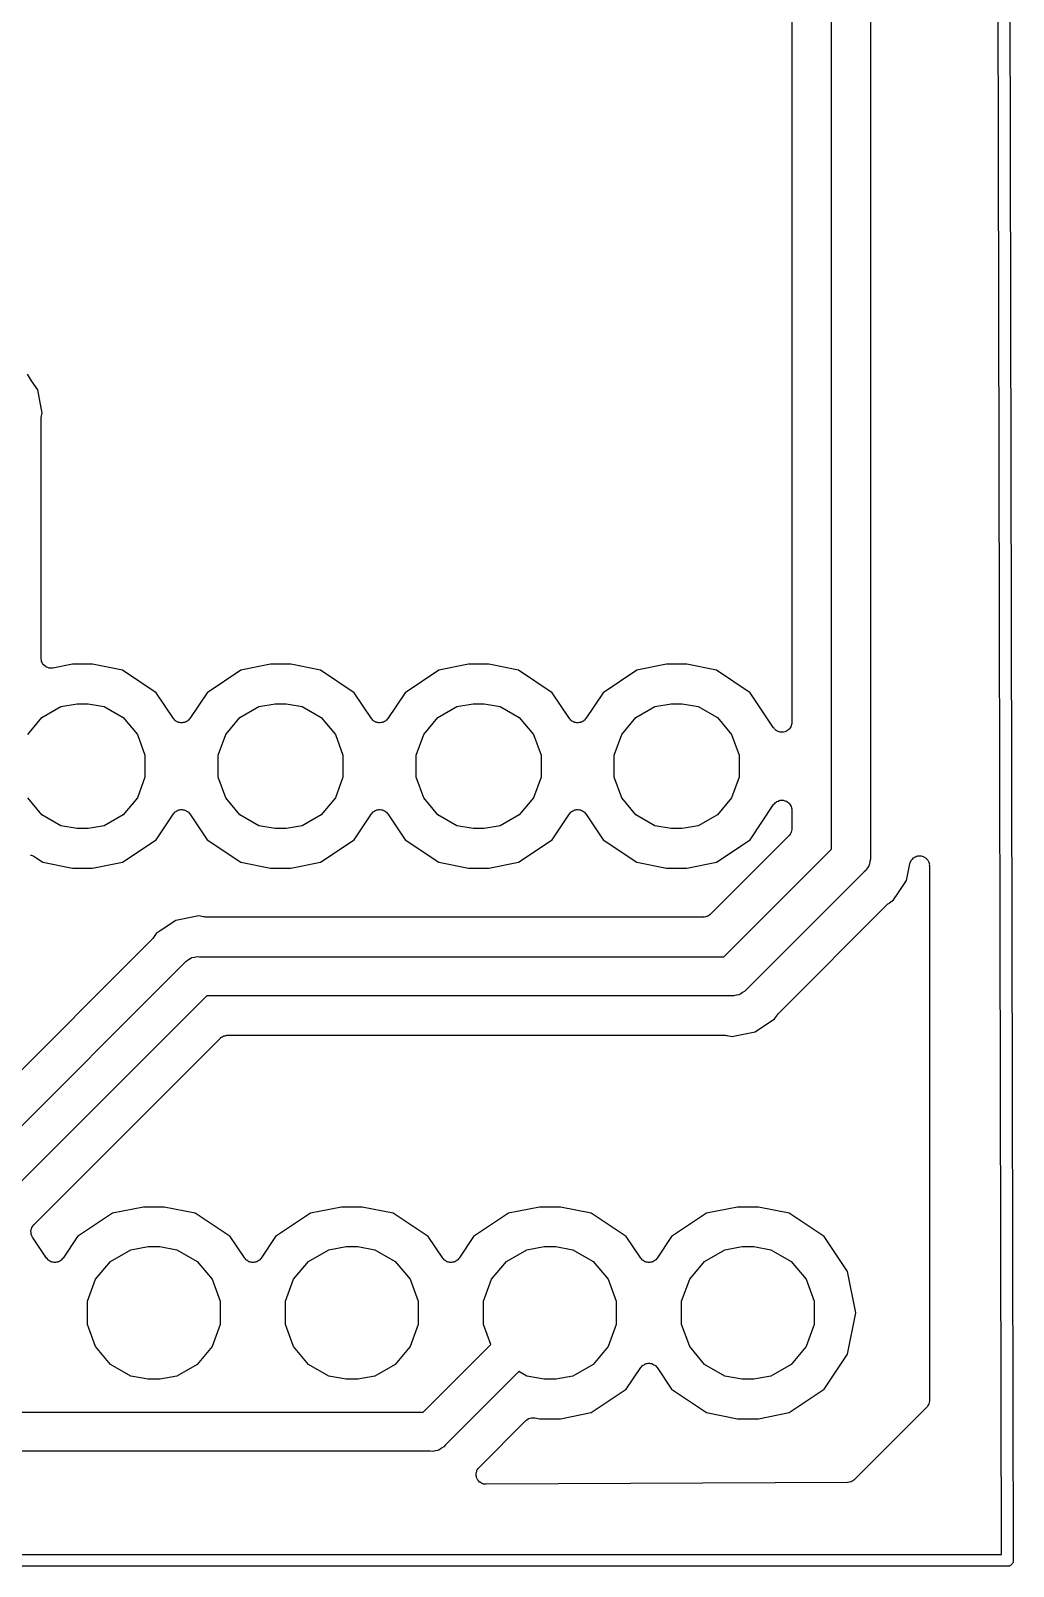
# Model space of a CAD drawing. Extents: x 92.1 to 192.1, y -135.1 to -45.9.
# Drawn here: x 179.47 to 192.07, y -135.07 to -115.38 of the extents above; entities that cross this region are included whole.
import ezdxf

# ---------------------------------------------------------------- set-up
doc = ezdxf.new("R2010")
doc.units = 0
doc.header["$MEASUREMENT"] = 0
doc.layers.add('BLACK', color=7, linetype='CONTINUOUS')

msp = doc.modelspace()

# ---------------------------------------------------------------- linework, layer by layer
at = {"layer": 'BLACK', "linetype": 'CONTINUOUS'}
for p, q in [((191.925, -134.925), (191.725, -46.075)), ((191.875, -45.9995), (192.075, -134.987)), ((190.242, -111.822), (190.242, -125.973)), ((189.742, -125.88), (189.742, -111.914)), ((189.234, -112.177), (189.234, -124.253)), ((179.483, -119.872), (179.429, -119.79)), ((179.561, -119.988), (179.483, -119.872)), ((179.483, -119.872), (179.483, -119.872)), ((179.607, -120.222), (179.561, -119.988)), ((179.62, -120.284), (179.607, -120.222)), ((179.607, -120.222), (179.607, -120.222)), ((179.607, -120.346), (179.62, -120.284)), ((179.605, -120.371), (179.607, -120.359)), ((179.605, -123.433), (179.605, -120.371)), ((179.607, -120.359), (179.607, -120.346)), ((179.605, -123.434), (179.605, -123.433)), ((179.605, -123.436), (179.605, -123.434)), ((179.609, -123.456), (179.605, -123.436)), ((179.612, -123.476), (179.609, -123.456)), ((179.613, -123.478), (179.612, -123.476)), ((179.613, -123.479), (179.613, -123.478)), ((179.624, -123.497), (179.613, -123.479)), ((179.635, -123.515), (179.624, -123.497)), ((179.636, -123.516), (179.635, -123.515)), ((179.636, -123.517), (179.636, -123.516)), ((179.652, -123.53), (179.636, -123.517)), ((179.668, -123.543), (179.652, -123.53)), ((179.67, -123.544), (179.668, -123.543)), ((179.671, -123.544), (179.67, -123.544)), ((179.69, -123.551), (179.671, -123.544)), ((179.71, -123.558), (179.69, -123.551)), ((179.711, -123.558), (179.71, -123.558)), ((179.712, -123.559), (179.711, -123.558)), ((179.733, -123.558), (179.712, -123.559)), ((179.754, -123.558), (179.733, -123.558)), ((179.755, -123.558), (179.754, -123.558)), ((179.757, -123.558), (179.755, -123.558)), ((180.008, -123.508), (179.757, -123.558)), ((180.266, -123.508), (180.008, -123.508)), ((180.647, -123.583), (180.266, -123.508)), ((181.08, -123.873), (180.647, -123.583)), ((182.166, -123.583), (181.734, -123.873)), ((182.548, -123.508), (182.166, -123.583)), ((182.806, -123.508), (182.548, -123.508)), ((183.187, -123.583), (182.806, -123.508)), ((183.62, -123.873), (183.187, -123.583)), ((184.706, -123.583), (184.274, -123.873)), ((185.088, -123.508), (184.706, -123.583)), ((185.346, -123.508), (185.088, -123.508)), ((185.727, -123.583), (185.346, -123.508)), ((186.16, -123.873), (185.727, -123.583)), ((187.246, -123.583), (186.814, -123.873)), ((187.628, -123.508), (187.246, -123.583)), ((187.886, -123.508), (187.628, -123.508)), ((188.267, -123.583), (187.886, -123.508)), ((188.7, -123.873), (188.267, -123.583)), ((179.859, -124.052), (180.067, -124.016)), ((180.067, -124.016), (180.207, -124.016)), ((180.207, -124.016), (180.415, -124.052)), ((181.301, -124.204), (181.08, -123.873)), ((181.734, -123.873), (181.512, -124.204)), ((182.399, -124.052), (182.607, -124.016)), ((182.607, -124.016), (182.747, -124.016)), ((182.747, -124.016), (182.955, -124.052)), ((183.841, -124.204), (183.62, -123.873)), ((184.274, -123.873), (184.052, -124.204)), ((184.939, -124.052), (185.147, -124.016)), ((185.147, -124.016), (185.287, -124.016)), ((185.287, -124.016), (185.495, -124.052)), ((186.381, -124.204), (186.16, -123.873)), ((186.814, -123.873), (186.592, -124.204)), ((187.479, -124.052), (187.687, -124.016)), ((187.687, -124.016), (187.827, -124.016)), ((187.827, -124.016), (188.035, -124.052)), ((189.001, -124.324), (188.7, -123.873)), ((179.433, -124.409), (179.615, -124.193)), ((179.615, -124.193), (179.859, -124.052)), ((180.415, -124.052), (180.659, -124.193)), ((180.659, -124.193), (180.84, -124.409)), ((181.311, -124.214), (181.301, -124.204)), ((181.319, -124.225), (181.311, -124.214)), ((181.326, -124.23), (181.319, -124.225)), ((181.332, -124.236), (181.326, -124.23)), ((181.344, -124.242), (181.332, -124.236)), ((181.356, -124.25), (181.344, -124.242)), ((181.469, -124.242), (181.458, -124.25)), ((181.482, -124.236), (181.469, -124.242)), ((181.488, -124.23), (181.482, -124.236)), ((181.495, -124.225), (181.488, -124.23)), ((181.503, -124.214), (181.495, -124.225)), ((181.512, -124.204), (181.503, -124.214)), ((181.973, -124.409), (182.155, -124.193)), ((182.155, -124.193), (182.399, -124.052)), ((182.955, -124.052), (183.199, -124.193)), ((183.199, -124.193), (183.38, -124.409)), ((183.851, -124.214), (183.841, -124.204)), ((183.859, -124.225), (183.851, -124.214)), ((183.866, -124.23), (183.859, -124.225)), ((183.872, -124.236), (183.866, -124.23)), ((183.884, -124.242), (183.872, -124.236)), ((183.896, -124.25), (183.884, -124.242)), ((184.009, -124.242), (183.998, -124.25)), ((184.022, -124.236), (184.009, -124.242)), ((184.028, -124.23), (184.022, -124.236)), ((184.035, -124.225), (184.028, -124.23)), ((184.043, -124.214), (184.035, -124.225)), ((184.052, -124.204), (184.043, -124.214)), ((184.513, -124.409), (184.695, -124.193)), ((184.695, -124.193), (184.939, -124.052)), ((185.495, -124.052), (185.739, -124.193)), ((185.739, -124.193), (185.92, -124.409)), ((186.391, -124.214), (186.381, -124.204)), ((186.399, -124.225), (186.391, -124.214)), ((186.406, -124.23), (186.399, -124.225)), ((186.412, -124.236), (186.406, -124.23)), ((186.424, -124.242), (186.412, -124.236)), ((186.436, -124.25), (186.424, -124.242)), ((186.549, -124.242), (186.538, -124.25)), ((186.562, -124.236), (186.549, -124.242)), ((186.568, -124.23), (186.562, -124.236)), ((186.575, -124.225), (186.568, -124.23)), ((186.583, -124.214), (186.575, -124.225)), ((186.592, -124.204), (186.583, -124.214)), ((187.053, -124.409), (187.235, -124.193)), ((187.235, -124.193), (187.479, -124.052)), ((188.035, -124.052), (188.279, -124.193)), ((188.279, -124.193), (188.46, -124.409)), ((180.84, -124.409), (180.937, -124.675)), ((181.364, -124.252), (181.356, -124.25)), ((181.371, -124.255), (181.364, -124.252)), ((181.385, -124.257), (181.371, -124.255)), ((181.398, -124.26), (181.385, -124.257)), ((181.407, -124.259), (181.398, -124.26)), ((181.415, -124.26), (181.407, -124.259)), ((181.429, -124.257), (181.415, -124.26)), ((181.442, -124.255), (181.429, -124.257)), ((181.45, -124.252), (181.442, -124.255)), ((181.458, -124.25), (181.45, -124.252)), ((181.877, -124.675), (181.973, -124.409)), ((183.38, -124.409), (183.477, -124.675)), ((183.904, -124.252), (183.896, -124.25)), ((183.911, -124.255), (183.904, -124.252)), ((183.925, -124.257), (183.911, -124.255)), ((183.938, -124.26), (183.925, -124.257)), ((183.947, -124.259), (183.938, -124.26)), ((183.955, -124.26), (183.947, -124.259)), ((183.969, -124.257), (183.955, -124.26)), ((183.982, -124.255), (183.969, -124.257)), ((183.99, -124.252), (183.982, -124.255)), ((183.998, -124.25), (183.99, -124.252)), ((184.417, -124.675), (184.513, -124.409)), ((185.92, -124.409), (186.017, -124.675)), ((186.444, -124.252), (186.436, -124.25)), ((186.451, -124.255), (186.444, -124.252)), ((186.465, -124.257), (186.451, -124.255)), ((186.478, -124.26), (186.465, -124.257)), ((186.487, -124.259), (186.478, -124.26)), ((186.495, -124.26), (186.487, -124.259)), ((186.509, -124.257), (186.495, -124.26)), ((186.522, -124.255), (186.509, -124.257)), ((186.53, -124.252), (186.522, -124.255)), ((186.538, -124.25), (186.53, -124.252)), ((186.957, -124.675), (187.053, -124.409)), ((188.46, -124.409), (188.557, -124.675)), ((189.006, -124.329), (189.001, -124.324)), ((189.01, -124.335), (189.006, -124.329)), ((189.021, -124.345), (189.01, -124.335)), ((189.032, -124.356), (189.021, -124.345)), ((189.038, -124.359), (189.032, -124.356)), ((189.043, -124.363), (189.038, -124.359)), ((189.058, -124.369), (189.043, -124.363)), ((189.071, -124.375), (189.058, -124.369)), ((189.078, -124.376), (189.071, -124.375)), ((189.085, -124.378), (189.078, -124.376)), ((189.1, -124.378), (189.085, -124.378)), ((189.115, -124.38), (189.1, -124.378)), ((189.122, -124.378), (189.115, -124.38)), ((189.129, -124.378), (189.122, -124.378)), ((189.143, -124.373), (189.129, -124.378)), ((189.158, -124.37), (189.143, -124.373)), ((189.164, -124.366), (189.158, -124.37)), ((189.171, -124.363), (189.164, -124.366)), ((189.182, -124.354), (189.171, -124.363)), ((189.195, -124.345), (189.182, -124.354)), ((189.199, -124.34), (189.195, -124.345)), ((189.204, -124.335), (189.199, -124.34)), ((189.212, -124.322), (189.204, -124.335)), ((189.221, -124.31), (189.212, -124.322)), ((189.223, -124.303), (189.221, -124.31)), ((189.226, -124.297), (189.223, -124.303)), ((189.229, -124.282), (189.226, -124.297)), ((189.233, -124.267), (189.229, -124.282)), ((189.234, -124.253), (189.233, -124.26)), ((189.233, -124.26), (189.233, -124.267)), ((180.937, -124.675), (180.937, -124.957)), ((181.877, -124.957), (181.877, -124.675)), ((183.477, -124.675), (183.477, -124.957)), ((184.417, -124.957), (184.417, -124.675)), ((186.017, -124.675), (186.017, -124.957)), ((186.957, -124.957), (186.957, -124.675)), ((188.557, -124.675), (188.557, -124.957)), ((180.937, -124.957), (180.84, -125.222)), ((181.973, -125.222), (181.877, -124.957)), ((183.477, -124.957), (183.38, -125.222)), ((184.513, -125.222), (184.417, -124.957)), ((186.017, -124.957), (185.92, -125.222)), ((187.053, -125.222), (186.957, -124.957)), ((188.557, -124.957), (188.46, -125.222)), ((179.615, -125.438), (179.433, -125.222)), ((180.84, -125.222), (180.659, -125.438)), ((182.155, -125.438), (181.973, -125.222)), ((183.38, -125.222), (183.199, -125.438)), ((184.695, -125.438), (184.513, -125.222)), ((185.92, -125.222), (185.739, -125.438)), ((187.235, -125.438), (187.053, -125.222)), ((188.46, -125.222), (188.279, -125.438)), ((181.08, -125.759), (181.301, -125.427)), ((181.301, -125.427), (181.311, -125.417)), ((181.311, -125.417), (181.319, -125.406)), ((181.319, -125.406), (181.326, -125.401)), ((181.326, -125.401), (181.332, -125.395)), ((181.332, -125.395), (181.344, -125.389)), ((181.344, -125.389), (181.356, -125.382)), ((181.356, -125.382), (181.364, -125.38)), ((181.364, -125.38), (181.371, -125.376)), ((181.371, -125.376), (181.385, -125.374)), ((181.385, -125.374), (181.398, -125.371)), ((181.398, -125.371), (181.407, -125.372)), ((181.407, -125.372), (181.415, -125.371)), ((181.415, -125.371), (181.429, -125.374)), ((181.429, -125.374), (181.442, -125.376)), ((181.442, -125.376), (181.45, -125.38)), ((181.45, -125.38), (181.458, -125.382)), ((181.458, -125.382), (181.469, -125.389)), ((181.469, -125.389), (181.482, -125.395)), ((181.482, -125.395), (181.488, -125.401)), ((181.488, -125.401), (181.495, -125.406)), ((181.495, -125.406), (181.503, -125.417)), ((181.503, -125.417), (181.512, -125.427)), ((181.512, -125.427), (181.734, -125.759)), ((183.62, -125.759), (183.841, -125.427)), ((183.841, -125.427), (183.851, -125.417)), ((183.851, -125.417), (183.859, -125.406)), ((183.859, -125.406), (183.866, -125.401)), ((183.866, -125.401), (183.872, -125.395)), ((183.872, -125.395), (183.884, -125.389)), ((183.884, -125.389), (183.896, -125.382)), ((183.896, -125.382), (183.904, -125.38)), ((183.904, -125.38), (183.911, -125.376)), ((183.911, -125.376), (183.925, -125.374)), ((183.925, -125.374), (183.938, -125.371)), ((183.938, -125.371), (183.947, -125.372)), ((183.947, -125.372), (183.955, -125.371)), ((183.955, -125.371), (183.969, -125.374)), ((183.969, -125.374), (183.982, -125.376)), ((183.982, -125.376), (183.99, -125.38)), ((183.99, -125.38), (183.998, -125.382)), ((183.998, -125.382), (184.009, -125.389)), ((184.009, -125.389), (184.022, -125.395)), ((184.022, -125.395), (184.028, -125.401)), ((184.028, -125.401), (184.035, -125.406)), ((184.035, -125.406), (184.043, -125.417)), ((184.043, -125.417), (184.052, -125.427)), ((184.052, -125.427), (184.274, -125.759)), ((186.16, -125.759), (186.381, -125.427)), ((186.381, -125.427), (186.391, -125.417)), ((186.391, -125.417), (186.399, -125.406)), ((186.399, -125.406), (186.406, -125.401)), ((186.406, -125.401), (186.412, -125.395)), ((186.412, -125.395), (186.424, -125.389)), ((186.424, -125.389), (186.436, -125.382)), ((186.436, -125.382), (186.444, -125.38)), ((186.444, -125.38), (186.451, -125.376)), ((186.451, -125.376), (186.465, -125.374)), ((186.465, -125.374), (186.478, -125.371)), ((186.478, -125.371), (186.487, -125.372)), ((186.487, -125.372), (186.495, -125.371)), ((186.495, -125.371), (186.509, -125.374)), ((186.509, -125.374), (186.522, -125.376)), ((186.522, -125.376), (186.53, -125.38)), ((186.53, -125.38), (186.538, -125.382)), ((186.538, -125.382), (186.549, -125.389)), ((186.549, -125.389), (186.562, -125.395)), ((186.562, -125.395), (186.568, -125.401)), ((186.568, -125.401), (186.575, -125.406)), ((186.575, -125.406), (186.583, -125.417)), ((186.583, -125.417), (186.592, -125.427)), ((186.592, -125.427), (186.814, -125.759)), ((188.7, -125.759), (189.001, -125.307)), ((189.001, -125.307), (189.006, -125.302)), ((189.006, -125.302), (189.01, -125.296)), ((189.01, -125.296), (189.021, -125.286)), ((189.021, -125.286), (189.032, -125.275)), ((189.032, -125.275), (189.038, -125.272)), ((189.038, -125.272), (189.043, -125.268)), ((189.043, -125.268), (189.058, -125.263)), ((189.058, -125.263), (189.071, -125.256)), ((189.071, -125.256), (189.078, -125.255)), ((189.078, -125.255), (189.085, -125.253)), ((189.085, -125.253), (189.1, -125.253)), ((189.1, -125.253), (189.115, -125.251)), ((189.115, -125.251), (189.122, -125.253)), ((189.122, -125.253), (189.129, -125.253)), ((189.129, -125.253), (189.143, -125.258)), ((189.143, -125.258), (189.158, -125.262)), ((189.158, -125.262), (189.164, -125.265)), ((189.164, -125.265), (189.171, -125.268)), ((189.171, -125.268), (189.182, -125.278)), ((189.182, -125.278), (189.195, -125.286)), ((189.195, -125.286), (189.199, -125.292)), ((189.199, -125.292), (189.204, -125.296)), ((189.204, -125.296), (189.212, -125.309)), ((189.212, -125.309), (189.221, -125.322)), ((189.221, -125.322), (189.223, -125.328)), ((189.223, -125.328), (189.226, -125.334)), ((189.226, -125.334), (189.229, -125.349)), ((189.229, -125.349), (189.233, -125.364)), ((189.233, -125.364), (189.233, -125.371)), ((189.233, -125.371), (189.234, -125.378)), ((189.234, -125.378), (189.234, -125.617)), ((179.859, -125.579), (179.615, -125.438)), ((180.067, -125.616), (179.859, -125.579)), ((180.207, -125.616), (180.067, -125.616)), ((180.415, -125.579), (180.207, -125.616)), ((180.659, -125.438), (180.415, -125.579)), ((182.399, -125.579), (182.155, -125.438)), ((182.607, -125.616), (182.399, -125.579)), ((182.747, -125.616), (182.607, -125.616)), ((182.955, -125.579), (182.747, -125.616)), ((183.199, -125.438), (182.955, -125.579)), ((184.939, -125.579), (184.695, -125.438)), ((185.147, -125.616), (184.939, -125.579)), ((185.287, -125.616), (185.147, -125.616)), ((185.495, -125.579), (185.287, -125.616)), ((185.739, -125.438), (185.495, -125.579)), ((187.479, -125.579), (187.235, -125.438)), ((187.687, -125.616), (187.479, -125.579)), ((187.827, -125.616), (187.687, -125.616)), ((188.035, -125.579), (187.827, -125.616)), ((188.279, -125.438), (188.035, -125.579)), ((189.234, -125.617), (189.233, -125.623)), ((189.233, -125.623), (189.234, -125.628)), ((180.647, -126.048), (181.08, -125.759)), ((181.734, -125.759), (182.166, -126.048)), ((183.187, -126.048), (183.62, -125.759)), ((184.274, -125.759), (184.706, -126.048)), ((185.727, -126.048), (186.16, -125.759)), ((186.814, -125.759), (187.246, -126.048)), ((189.197, -125.707), (188.191, -126.713)), ((188.267, -126.048), (188.7, -125.759)), ((189.2, -125.703), (189.197, -125.707)), ((189.204, -125.699), (189.2, -125.703)), ((189.213, -125.685), (189.204, -125.699)), ((189.222, -125.671), (189.213, -125.685)), ((189.224, -125.666), (189.222, -125.671)), ((189.226, -125.661), (189.224, -125.666)), ((189.229, -125.645), (189.226, -125.661)), ((189.234, -125.628), (189.229, -125.645)), ((179.468, -125.956), (179.476, -125.956)), ((179.476, -125.956), (179.489, -125.962)), ((179.489, -125.962), (179.502, -125.966)), ((179.502, -125.966), (179.509, -125.971)), ((179.509, -125.971), (179.516, -125.974)), ((179.516, -125.974), (179.626, -126.048)), ((188.364, -127.258), (189.742, -125.88)), ((190.245, -126.006), (190.236, -126.038)), ((190.242, -125.973), (190.245, -126.006)), ((190.764, -126.025), (190.771, -126.018)), ((190.771, -126.018), (190.776, -126.01)), ((190.776, -126.01), (190.785, -126.002)), ((190.785, -126.002), (190.794, -125.992)), ((190.794, -125.992), (190.802, -125.988)), ((190.802, -125.988), (190.809, -125.981)), ((190.809, -125.981), (190.821, -125.977)), ((190.821, -125.977), (190.832, -125.971)), ((190.832, -125.971), (190.842, -125.97)), ((190.842, -125.97), (190.851, -125.966)), ((190.851, -125.966), (190.863, -125.966)), ((190.863, -125.966), (190.876, -125.964)), ((190.876, -125.964), (190.885, -125.966)), ((190.885, -125.966), (190.895, -125.966)), ((190.895, -125.966), (190.907, -125.97)), ((190.907, -125.97), (190.919, -125.973)), ((190.919, -125.973), (190.927, -125.978)), ((190.927, -125.978), (190.936, -125.981)), ((190.936, -125.981), (190.946, -125.989)), ((190.946, -125.989), (190.957, -125.996)), ((190.957, -125.996), (190.963, -126.003)), ((190.963, -126.003), (190.97, -126.01)), ((190.97, -126.01), (190.977, -126.02)), ((179.626, -126.048), (180.008, -126.124)), ((180.008, -126.124), (180.266, -126.124)), ((180.266, -126.124), (180.647, -126.048)), ((182.166, -126.048), (182.548, -126.124)), ((182.548, -126.124), (182.806, -126.124)), ((182.806, -126.124), (183.187, -126.048)), ((184.706, -126.048), (185.088, -126.124)), ((185.088, -126.124), (185.346, -126.124)), ((185.346, -126.124), (185.727, -126.048)), ((187.246, -126.048), (187.628, -126.124)), ((187.628, -126.124), (187.886, -126.124)), ((187.886, -126.124), (188.267, -126.048)), ((190.161, -126.168), (188.652, -127.677)), ((190.186, -126.147), (190.161, -126.168)), ((190.203, -126.118), (190.186, -126.147)), ((190.222, -126.091), (190.203, -126.118)), ((190.225, -126.08), (190.222, -126.091)), ((190.231, -126.071), (190.225, -126.08)), ((190.236, -126.038), (190.231, -126.071)), ((190.706, -126.28), (190.748, -126.066)), ((190.748, -126.066), (190.752, -126.057)), ((190.752, -126.057), (190.754, -126.048)), ((190.754, -126.048), (190.76, -126.037)), ((190.76, -126.037), (190.764, -126.025)), ((190.977, -126.02), (190.984, -126.03)), ((190.984, -126.03), (190.987, -126.039)), ((190.987, -126.039), (190.992, -126.048)), ((190.992, -126.048), (190.995, -126.06)), ((190.995, -126.06), (190.999, -126.072)), ((190.999, -126.072), (190.998, -126.082)), ((190.998, -126.082), (191, -126.091)), ((191, -126.091), (191, -132.947)), ((190.594, -126.447), (190.695, -126.296)), ((190.695, -126.296), (190.706, -126.28)), ((189.066, -127.982), (190.466, -126.582)), ((190.466, -126.582), (190.477, -126.574)), ((190.477, -126.574), (190.486, -126.566)), ((190.486, -126.566), (190.538, -126.53)), ((190.538, -126.53), (190.594, -126.447)), ((181.331, -126.794), (181.134, -126.926)), ((181.565, -126.748), (181.331, -126.794)), ((181.627, -126.735), (181.565, -126.748)), ((181.565, -126.748), (181.565, -126.748)), ((181.69, -126.748), (181.627, -126.735)), ((181.702, -126.748), (181.69, -126.748)), ((181.714, -126.75), (181.702, -126.748)), ((188.101, -126.75), (181.714, -126.75)), ((188.107, -126.749), (188.101, -126.75)), ((188.112, -126.75), (188.107, -126.749)), ((188.129, -126.745), (188.112, -126.75)), ((188.145, -126.742), (188.129, -126.745)), ((188.15, -126.74), (188.145, -126.742)), ((188.155, -126.738), (188.15, -126.74)), ((188.169, -126.729), (188.155, -126.738)), ((188.183, -126.72), (188.169, -126.729)), ((188.187, -126.716), (188.183, -126.72)), ((188.191, -126.713), (188.187, -126.716)), ((181.081, -126.962), (181.045, -127.014)), ((181.134, -126.926), (181.081, -126.962)), ((181.134, -126.926), (181.134, -126.926)), ((181.029, -127.034), (178.037, -130.026)), ((181.037, -127.023), (181.029, -127.034)), ((181.045, -127.014), (181.037, -127.023)), ((178.342, -130.439), (181.443, -127.339)), ((181.443, -127.339), (181.464, -127.314)), ((181.464, -127.314), (181.493, -127.297)), ((181.493, -127.297), (181.52, -127.278)), ((181.52, -127.278), (181.531, -127.275)), ((181.531, -127.275), (181.54, -127.269)), ((181.54, -127.269), (181.573, -127.264)), ((181.573, -127.264), (181.605, -127.255)), ((181.605, -127.255), (181.638, -127.258)), ((181.638, -127.258), (188.364, -127.258)), ((181.731, -127.758), (178.761, -130.727)), ((188.457, -127.758), (181.731, -127.758)), ((188.49, -127.761), (188.457, -127.758)), ((188.522, -127.752), (188.49, -127.761)), ((188.555, -127.747), (188.522, -127.752)), ((188.564, -127.741), (188.555, -127.747)), ((188.575, -127.738), (188.564, -127.741)), ((188.602, -127.719), (188.575, -127.738)), ((188.631, -127.702), (188.602, -127.719)), ((188.652, -127.677), (188.631, -127.702)), ((189.058, -127.993), (189.066, -127.982)), ((188.764, -128.222), (189.014, -128.054)), ((189.014, -128.054), (189.05, -128.002)), ((189.05, -128.002), (189.058, -127.993)), ((179.512, -130.695), (181.904, -128.303)), ((181.904, -128.303), (181.908, -128.3)), ((181.908, -128.3), (181.912, -128.296)), ((181.912, -128.296), (181.926, -128.287)), ((181.926, -128.287), (181.94, -128.278)), ((181.94, -128.278), (181.945, -128.276)), ((181.945, -128.276), (181.95, -128.274)), ((181.95, -128.274), (181.967, -128.271)), ((181.967, -128.271), (181.983, -128.266)), ((181.983, -128.266), (181.988, -128.267)), ((181.988, -128.267), (181.994, -128.266)), ((181.994, -128.266), (188.381, -128.266)), ((188.381, -128.266), (188.393, -128.268)), ((188.393, -128.268), (188.406, -128.268)), ((188.406, -128.268), (188.468, -128.281)), ((188.468, -128.281), (188.53, -128.268)), ((188.53, -128.268), (188.764, -128.222)), ((188.53, -128.268), (188.53, -128.268)), ((180.521, -130.547), (180.072, -130.847)), ((180.917, -130.468), (180.521, -130.547)), ((181.185, -130.468), (180.917, -130.468)), ((181.581, -130.547), (181.185, -130.468)), ((182.03, -130.847), (181.581, -130.547)), ((183.061, -130.547), (182.612, -130.847)), ((183.457, -130.468), (183.061, -130.547)), ((183.725, -130.468), (183.457, -130.468)), ((184.121, -130.547), (183.725, -130.468)), ((184.57, -130.847), (184.121, -130.547)), ((185.601, -130.547), (185.152, -130.847)), ((185.997, -130.468), (185.601, -130.547)), ((186.265, -130.468), (185.997, -130.468)), ((186.661, -130.547), (186.265, -130.468)), ((187.11, -130.847), (186.661, -130.547)), ((188.141, -130.547), (187.692, -130.847)), ((188.537, -130.468), (188.141, -130.547)), ((188.805, -130.468), (188.537, -130.468)), ((189.201, -130.547), (188.805, -130.468)), ((189.65, -130.847), (189.201, -130.547)), ((179.481, -130.751), (179.487, -130.731)), ((179.487, -130.73), (179.488, -130.729)), ((179.487, -130.731), (179.487, -130.73)), ((179.488, -130.729), (179.5, -130.712)), ((179.5, -130.712), (179.512, -130.695)), ((179.475, -130.771), (179.481, -130.751)), ((179.475, -130.773), (179.475, -130.771)), ((179.475, -130.774), (179.475, -130.773)), ((179.477, -130.795), (179.475, -130.774)), ((179.478, -130.815), (179.477, -130.795)), ((179.479, -130.817), (179.478, -130.815)), ((179.479, -130.818), (179.479, -130.817)), ((179.488, -130.837), (179.479, -130.818)), ((179.496, -130.856), (179.488, -130.837)), ((179.676, -131.124), (179.496, -130.856)), ((180.072, -130.847), (179.887, -131.124)), ((182.216, -131.124), (182.03, -130.847)), ((182.612, -130.847), (182.427, -131.124)), ((184.756, -131.124), (184.57, -130.847)), ((185.152, -130.847), (184.967, -131.124)), ((187.296, -131.124), (187.11, -130.847)), ((187.692, -130.847), (187.507, -131.124)), ((189.95, -131.296), (189.65, -130.847)), ((179.685, -131.134), (179.676, -131.124)), ((179.693, -131.146), (179.685, -131.134)), ((179.877, -131.134), (179.869, -131.146)), ((179.887, -131.124), (179.877, -131.134)), ((180.496, -131.165), (180.756, -131.015)), ((180.756, -131.015), (180.977, -130.976)), ((180.977, -130.976), (181.126, -130.976)), ((181.126, -130.976), (181.346, -131.015)), ((181.346, -131.015), (181.606, -131.165)), ((182.225, -131.134), (182.216, -131.124)), ((182.233, -131.146), (182.225, -131.134)), ((182.417, -131.134), (182.409, -131.146)), ((182.427, -131.124), (182.417, -131.134)), ((183.036, -131.165), (183.296, -131.015)), ((183.296, -131.015), (183.517, -130.976)), ((183.517, -130.976), (183.666, -130.976)), ((183.666, -130.976), (183.886, -131.015)), ((183.886, -131.015), (184.146, -131.165)), ((184.765, -131.134), (184.756, -131.124)), ((184.773, -131.146), (184.765, -131.134)), ((184.957, -131.134), (184.949, -131.146)), ((184.967, -131.124), (184.957, -131.134)), ((185.576, -131.165), (185.836, -131.015)), ((185.836, -131.015), (186.057, -130.976)), ((186.057, -130.976), (186.206, -130.976)), ((186.206, -130.976), (186.426, -131.015)), ((186.426, -131.015), (186.686, -131.165)), ((187.305, -131.134), (187.296, -131.124)), ((187.313, -131.146), (187.305, -131.134)), ((187.497, -131.134), (187.489, -131.146)), ((187.507, -131.124), (187.497, -131.134)), ((188.116, -131.165), (188.376, -131.015)), ((188.376, -131.015), (188.597, -130.976)), ((188.597, -130.976), (188.746, -130.976)), ((188.746, -130.976), (188.966, -131.015)), ((188.966, -131.015), (189.226, -131.165)), ((179.7, -131.15), (179.693, -131.146)), ((179.706, -131.156), (179.7, -131.15)), ((179.719, -131.162), (179.706, -131.156)), ((179.73, -131.17), (179.719, -131.162)), ((179.738, -131.172), (179.73, -131.17)), ((179.746, -131.176), (179.738, -131.172)), ((179.759, -131.177), (179.746, -131.176)), ((179.773, -131.18), (179.759, -131.177)), ((179.781, -131.18), (179.773, -131.18)), ((179.79, -131.18), (179.781, -131.18)), ((179.803, -131.177), (179.79, -131.18)), ((179.817, -131.176), (179.803, -131.177)), ((179.824, -131.172), (179.817, -131.176)), ((179.832, -131.17), (179.824, -131.172)), ((179.844, -131.162), (179.832, -131.17)), ((179.856, -131.156), (179.844, -131.162)), ((179.862, -131.15), (179.856, -131.156)), ((179.869, -131.146), (179.862, -131.15)), ((180.304, -131.394), (180.496, -131.165)), ((181.606, -131.165), (181.799, -131.394)), ((182.24, -131.15), (182.233, -131.146)), ((182.246, -131.156), (182.24, -131.15)), ((182.259, -131.162), (182.246, -131.156)), ((182.27, -131.17), (182.259, -131.162)), ((182.278, -131.172), (182.27, -131.17)), ((182.286, -131.176), (182.278, -131.172)), ((182.299, -131.177), (182.286, -131.176)), ((182.313, -131.18), (182.299, -131.177)), ((182.321, -131.18), (182.313, -131.18)), ((182.33, -131.18), (182.321, -131.18)), ((182.343, -131.177), (182.33, -131.18)), ((182.357, -131.176), (182.343, -131.177)), ((182.364, -131.172), (182.357, -131.176)), ((182.372, -131.17), (182.364, -131.172)), ((182.384, -131.162), (182.372, -131.17)), ((182.396, -131.156), (182.384, -131.162)), ((182.402, -131.15), (182.396, -131.156)), ((182.409, -131.146), (182.402, -131.15)), ((182.844, -131.394), (183.036, -131.165)), ((184.146, -131.165), (184.339, -131.394)), ((184.78, -131.15), (184.773, -131.146)), ((184.786, -131.156), (184.78, -131.15)), ((184.799, -131.162), (184.786, -131.156)), ((184.81, -131.17), (184.799, -131.162)), ((184.818, -131.172), (184.81, -131.17)), ((184.826, -131.176), (184.818, -131.172)), ((184.839, -131.177), (184.826, -131.176)), ((184.853, -131.18), (184.839, -131.177)), ((184.861, -131.18), (184.853, -131.18)), ((184.87, -131.18), (184.861, -131.18)), ((184.883, -131.177), (184.87, -131.18)), ((184.897, -131.176), (184.883, -131.177)), ((184.904, -131.172), (184.897, -131.176)), ((184.912, -131.17), (184.904, -131.172)), ((184.924, -131.162), (184.912, -131.17)), ((184.936, -131.156), (184.924, -131.162)), ((184.942, -131.15), (184.936, -131.156)), ((184.949, -131.146), (184.942, -131.15)), ((185.384, -131.394), (185.576, -131.165)), ((186.686, -131.165), (186.879, -131.394)), ((187.32, -131.15), (187.313, -131.146)), ((187.326, -131.156), (187.32, -131.15)), ((187.339, -131.162), (187.326, -131.156)), ((187.35, -131.17), (187.339, -131.162)), ((187.358, -131.172), (187.35, -131.17)), ((187.366, -131.176), (187.358, -131.172)), ((187.379, -131.177), (187.366, -131.176)), ((187.393, -131.18), (187.379, -131.177)), ((187.401, -131.18), (187.393, -131.18)), ((187.41, -131.18), (187.401, -131.18)), ((187.423, -131.177), (187.41, -131.18)), ((187.437, -131.176), (187.423, -131.177)), ((187.444, -131.172), (187.437, -131.176)), ((187.452, -131.17), (187.444, -131.172)), ((187.464, -131.162), (187.452, -131.17)), ((187.476, -131.156), (187.464, -131.162)), ((187.482, -131.15), (187.476, -131.156)), ((187.489, -131.146), (187.482, -131.15)), ((187.924, -131.394), (188.116, -131.165)), ((189.226, -131.165), (189.419, -131.394)), ((190.056, -131.826), (189.95, -131.296)), ((180.201, -131.676), (180.304, -131.394)), ((181.799, -131.394), (181.901, -131.676)), ((182.741, -131.676), (182.844, -131.394)), ((184.339, -131.394), (184.441, -131.676)), ((185.281, -131.676), (185.384, -131.394)), ((186.879, -131.394), (186.981, -131.676)), ((187.821, -131.676), (187.924, -131.394)), ((189.419, -131.394), (189.521, -131.676)), ((180.201, -131.976), (180.201, -131.676)), ((181.901, -131.676), (181.901, -131.976)), ((182.741, -131.976), (182.741, -131.676)), ((184.441, -131.676), (184.441, -131.976)), ((185.281, -131.976), (185.281, -131.676)), ((186.981, -131.676), (186.981, -131.976)), ((187.821, -131.976), (187.821, -131.676)), ((189.521, -131.676), (189.521, -131.976)), ((189.95, -132.356), (190.056, -131.826)), ((180.304, -132.258), (180.201, -131.976)), ((181.901, -131.976), (181.799, -132.258)), ((182.844, -132.258), (182.741, -131.976)), ((184.441, -131.976), (184.339, -132.258)), ((185.374, -132.23), (185.281, -131.976)), ((186.981, -131.976), (186.879, -132.258)), ((187.924, -132.258), (187.821, -131.976)), ((189.521, -131.976), (189.419, -132.258)), ((180.496, -132.487), (180.304, -132.258)), ((181.799, -132.258), (181.606, -132.487)), ((183.036, -132.487), (182.844, -132.258)), ((184.339, -132.258), (184.146, -132.487)), ((184.504, -133.1), (185.374, -132.23)), ((186.879, -132.258), (186.686, -132.487)), ((188.116, -132.487), (187.924, -132.258)), ((189.419, -132.258), (189.226, -132.487)), ((180.756, -132.637), (180.496, -132.487)), ((181.606, -132.487), (181.346, -132.637)), ((183.296, -132.637), (183.036, -132.487)), ((184.146, -132.487), (183.886, -132.637)), ((186.686, -132.487), (186.426, -132.637)), ((187.305, -132.518), (187.313, -132.506)), ((187.313, -132.506), (187.32, -132.502)), ((187.32, -132.502), (187.326, -132.496)), ((187.326, -132.496), (187.339, -132.49)), ((187.339, -132.49), (187.35, -132.482)), ((187.35, -132.482), (187.358, -132.48)), ((187.358, -132.48), (187.366, -132.476)), ((187.366, -132.476), (187.379, -132.475)), ((187.379, -132.475), (187.393, -132.472)), ((187.393, -132.472), (187.401, -132.472)), ((187.401, -132.472), (187.41, -132.472)), ((187.41, -132.472), (187.423, -132.475)), ((187.423, -132.475), (187.437, -132.476)), ((187.437, -132.476), (187.444, -132.48)), ((187.444, -132.48), (187.452, -132.482)), ((187.452, -132.482), (187.464, -132.49)), ((187.464, -132.49), (187.476, -132.496)), ((187.476, -132.496), (187.482, -132.502)), ((187.482, -132.502), (187.489, -132.506)), ((187.489, -132.506), (187.497, -132.518)), ((188.376, -132.637), (188.116, -132.487)), ((189.226, -132.487), (188.966, -132.637)), ((189.65, -132.805), (189.95, -132.356)), ((180.977, -132.676), (180.756, -132.637)), ((181.126, -132.676), (180.977, -132.676)), ((181.346, -132.637), (181.126, -132.676)), ((183.517, -132.676), (183.296, -132.637)), ((183.666, -132.676), (183.517, -132.676)), ((183.886, -132.637), (183.666, -132.676)), ((185.733, -132.578), (184.792, -133.519)), ((185.836, -132.637), (185.733, -132.578)), ((186.057, -132.676), (185.836, -132.637)), ((186.206, -132.676), (186.057, -132.676)), ((186.426, -132.637), (186.206, -132.676)), ((187.11, -132.805), (187.296, -132.528)), ((187.296, -132.528), (187.305, -132.518)), ((187.497, -132.518), (187.507, -132.528)), ((187.507, -132.528), (187.692, -132.805)), ((188.597, -132.676), (188.376, -132.637)), ((188.746, -132.676), (188.597, -132.676)), ((188.966, -132.637), (188.746, -132.676)), ((186.661, -133.105), (187.11, -132.805)), ((187.692, -132.805), (188.141, -133.105)), ((189.201, -133.105), (189.65, -132.805)), ((175.089, -133.1), (184.504, -133.1)), ((186.265, -133.184), (186.661, -133.105)), ((188.141, -133.105), (188.537, -133.184)), ((188.805, -133.184), (189.201, -133.105)), ((190.963, -133.037), (190.037, -133.963)), ((190.966, -133.033), (190.963, -133.037)), ((190.97, -133.029), (190.966, -133.033)), ((190.979, -133.015), (190.97, -133.029)), ((190.988, -133.001), (190.979, -133.015)), ((190.99, -132.996), (190.988, -133.001)), ((190.992, -132.991), (190.99, -132.996)), ((190.995, -132.974), (190.992, -132.991)), ((191, -132.958), (190.995, -132.974)), ((191, -132.947), (190.999, -132.953)), ((190.999, -132.953), (191, -132.958)), ((185.222, -133.808), (185.822, -133.207)), ((185.822, -133.207), (185.837, -133.196)), ((185.837, -133.196), (185.851, -133.185)), ((185.851, -133.185), (185.855, -133.184)), ((185.855, -133.184), (185.859, -133.181)), ((185.859, -133.181), (185.876, -133.177)), ((185.876, -133.177), (185.893, -133.171)), ((185.893, -133.171), (185.897, -133.171)), ((185.897, -133.171), (185.901, -133.17)), ((185.901, -133.17), (185.919, -133.172)), ((185.919, -133.172), (185.937, -133.172)), ((185.937, -133.172), (185.997, -133.184)), ((185.997, -133.184), (186.265, -133.184)), ((188.537, -133.184), (188.805, -133.184)), ((184.596, -133.6), (174.996, -133.6)), ((184.629, -133.603), (184.596, -133.6)), ((184.661, -133.594), (184.629, -133.603)), ((184.694, -133.589), (184.661, -133.594)), ((184.704, -133.583), (184.694, -133.589)), ((184.714, -133.58), (184.704, -133.583)), ((184.742, -133.561), (184.714, -133.58)), ((184.77, -133.544), (184.742, -133.561)), ((184.792, -133.519), (184.77, -133.544)), ((185.185, -133.886), (185.186, -133.881)), ((185.186, -133.903), (185.185, -133.886)), ((185.186, -133.876), (185.192, -133.86)), ((185.186, -133.881), (185.186, -133.876)), ((185.192, -133.86), (185.196, -133.844)), ((185.196, -133.844), (185.199, -133.839)), ((185.199, -133.839), (185.201, -133.834)), ((185.201, -133.834), (185.212, -133.821)), ((185.212, -133.821), (185.222, -133.808)), ((185.186, -133.92), (185.186, -133.903)), ((185.188, -133.925), (185.186, -133.92)), ((185.189, -133.93), (185.188, -133.925)), ((185.196, -133.946), (185.189, -133.93)), ((185.202, -133.961), (185.196, -133.946)), ((185.205, -133.965), (185.202, -133.961)), ((185.207, -133.97), (185.205, -133.965)), ((185.219, -133.982), (185.207, -133.97)), ((185.23, -133.995), (185.219, -133.982)), ((185.235, -133.998), (185.23, -133.995)), ((185.239, -134.001), (185.235, -133.998)), ((185.254, -134.009), (185.239, -134.001)), ((185.269, -134.017), (185.254, -134.009)), ((185.274, -134.018), (185.269, -134.017)), ((185.278, -134.02), (185.274, -134.018)), ((185.295, -134.022), (185.278, -134.02)), ((185.312, -134.024), (185.295, -134.022)), ((189.948, -134), (185.312, -134.024)), ((189.953, -133.999), (189.948, -134)), ((189.958, -134), (189.953, -133.999)), ((189.975, -133.995), (189.958, -134)), ((189.991, -133.992), (189.975, -133.995)), ((189.996, -133.99), (189.991, -133.992)), ((190.001, -133.988), (189.996, -133.99)), ((190.015, -133.979), (190.001, -133.988)), ((190.029, -133.97), (190.015, -133.979)), ((190.033, -133.966), (190.029, -133.97)), ((190.037, -133.963), (190.033, -133.966)), ((191.987, -135.075), (92.1934, -135.075)), ((92.275, -134.925), (191.925, -134.925)), ((191.999, -135.075), (191.987, -135.075)), ((191.987, -135.075), (191.987, -135.075)), ((192.007, -135.075), (191.999, -135.075)), ((192.013, -135.075), (192.007, -135.075)), ((192.007, -135.075), (192.007, -135.075)), ((192.02, -135.073), (192.013, -135.075)), ((192.026, -135.072), (192.02, -135.073)), ((192.032, -135.068), (192.026, -135.072)), ((192.038, -135.066), (192.032, -135.068)), ((192.043, -135.062), (192.038, -135.066)), ((192.049, -135.058), (192.043, -135.062)), ((192.053, -135.053), (192.049, -135.058)), ((192.058, -135.049), (192.053, -135.053)), ((192.062, -135.043), (192.058, -135.049)), ((192.066, -135.038), (192.062, -135.043)), ((192.068, -135.032), (192.066, -135.038)), ((192.072, -135.026), (192.068, -135.032)), ((192.073, -135.019), (192.072, -135.026)), ((192.075, -135.013), (192.073, -135.019)), ((192.075, -134.987), (192.075, -134.987)), ((192.075, -134.987), (192.075, -135)), ((192.075, -135), (192.075, -135.006)), ((192.075, -135.006), (192.075, -135.006)), ((192.075, -135.006), (192.075, -135.013))]:
    msp.add_line(p, q, dxfattribs=at)

doc.saveas('drawing.dxf')
